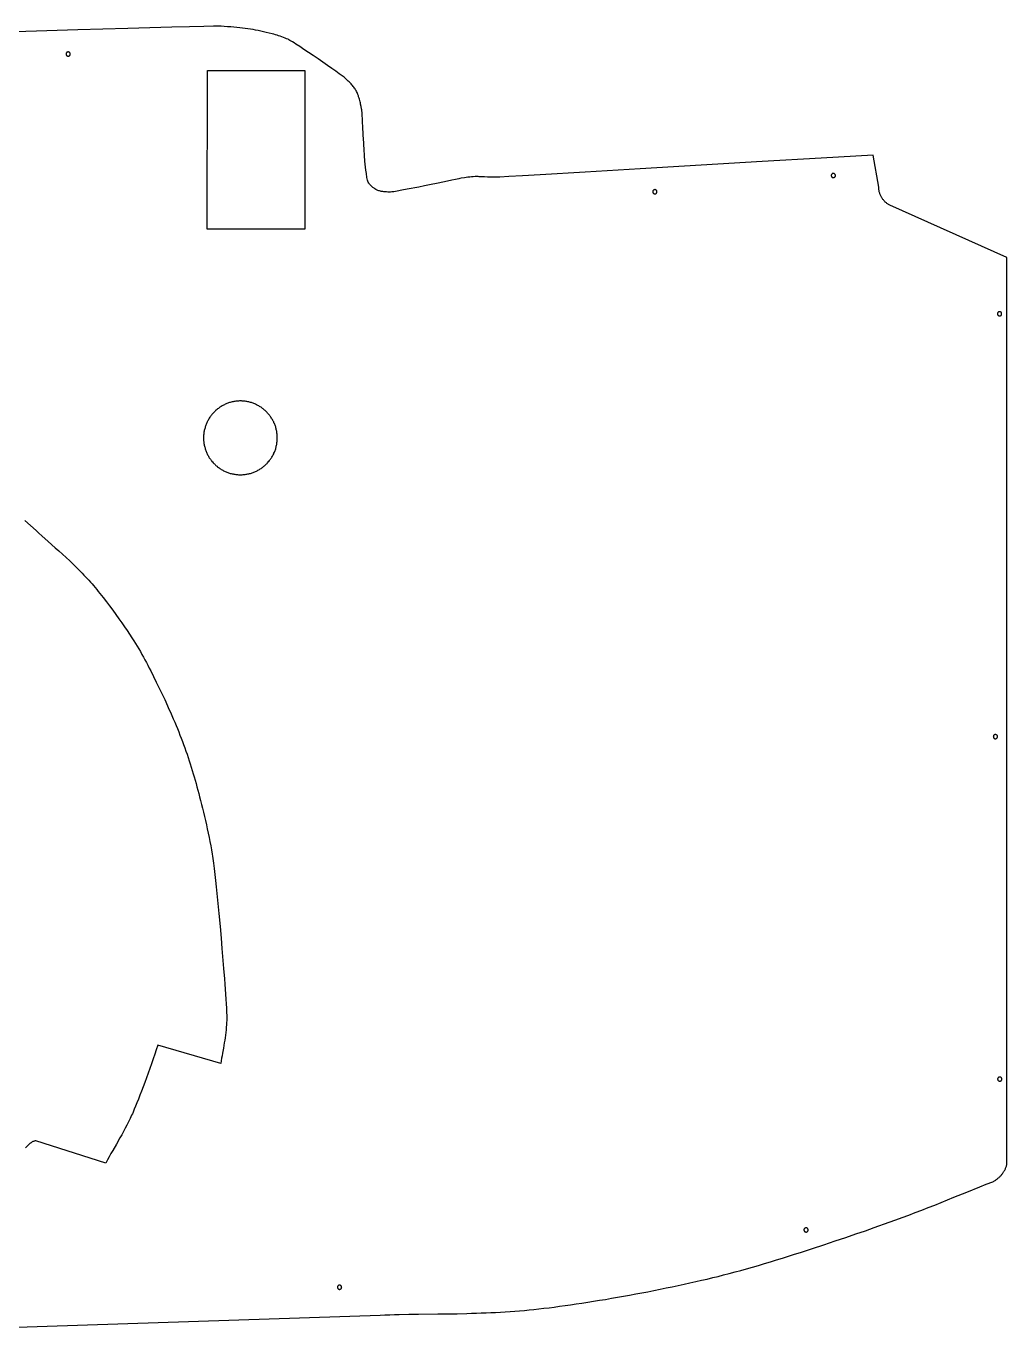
# Model space of a CAD drawing. Extents: x 2891 to 8795, y -6849 to -2770.
# Drawn here: x 7864 to 8795, y -5505 to -4263 of the extents above; entities that cross this region are included whole.
import ezdxf

# ---------------------------------------------------------------- set-up
doc = ezdxf.new("R2010")
doc.units = 0
doc.layers.add('Default_Layer', color=1, linetype='CONTINUOUS')

msp = doc.modelspace()

# ---------------------------------------------------------------- linework, layer by layer
at = {"layer": 'Default_Layer'}
for points in [[(7634.1, -5505), (8199.6, -5486.3), (8204.2, -5486.1), (8208.8, -5486), (8213.3, -5485.8), (8217.9, -5485.7), (8227, -5485.5), (8236.2, -5485.4), (8254.5, -5485.1), (8263.7, -5485), (8272.8, -5484.9), (8282, -5484.7), (8286.5, -5484.5), (8291.1, -5484.4), (8295.7, -5484.2), (8300.3, -5484.1), (8304.8, -5483.9), (8309.4, -5483.7), (8314, -5483.4), (8318.5, -5483.2), (8323.1, -5482.9), (8327.6, -5482.5), (8332.2, -5482.2), (8336.7, -5481.8), (8341.3, -5481.3), (8345.8, -5480.9), (8350.5, -5480.4), (8355.2, -5479.8), (8360.1, -5479.2), (8365, -5478.6), (8370.1, -5477.9), (8375.3, -5477.2), (8380.5, -5476.5), (8385.9, -5475.7), (8391.3, -5474.9), (8396.8, -5474), (8402.3, -5473.1), (8408, -5472.2), (8413.6, -5471.3), (8419.3, -5470.3), (8425, -5469.3), (8430.8, -5468.3), (8436.6, -5467.3), (8442.4, -5466.2), (8448.2, -5465.1), (8454, -5464), (8459.7, -5462.9), (8465.5, -5461.7), (8471.3, -5460.5), (8477, -5459.4), (8482.6, -5458.2), (8488.3, -5457), (8493.9, -5455.7), (8499.4, -5454.5), (8504.8, -5453.2), (8510.2, -5452), (8515.5, -5450.7), (8520.7, -5449.5), (8525.9, -5448.1), (8531.3, -5446.8), (8536.7, -5445.3), (8542.2, -5443.8), (8547.7, -5442.3), (8553.3, -5440.7), (8559, -5439), (8564.7, -5437.3), (8570.4, -5435.6), (8576.1, -5433.9), (8581.9, -5432.1), (8587.6, -5430.3), (8593.3, -5428.5), (8599, -5426.7), (8604.6, -5424.9), (8610.2, -5423.1), (8621.1, -5419.5), (8631.7, -5415.9), (8641.9, -5412.5), (8651.5, -5409.2), (8660.6, -5406.1), (8668.9, -5403.2), (8683.1, -5398.1), (8689.3, -5395.9), (8695.5, -5393.7), (8701.7, -5391.3), (8707.9, -5389), (8714, -5386.6), (8720.2, -5384.2), (8726.3, -5381.8), (8732.4, -5379.3), (8744.6, -5374.4), (8756.9, -5369.5), (8769.1, -5364.5), (8775.2, -5362.1), (8781.4, -5359.7), (8782, -5359.4), (8782.6, -5359.1), (8783.2, -5358.7), (8783.7, -5358.4), (8784.3, -5358), (8784.8, -5357.6), (8785.4, -5357.2), (8785.9, -5356.8), (8786.4, -5356.4), (8786.9, -5355.9), (8787.4, -5355.5), (8787.9, -5355), (8788.4, -5354.6), (8788.9, -5354.1), (8789.3, -5353.6), (8789.8, -5353.1), (8790.2, -5352.6), (8790.6, -5352), (8791, -5351.5), (8791.4, -5350.9), (8791.7, -5350.4), (8792.1, -5349.8), (8792.4, -5349.2), (8792.8, -5348.6), (8793.1, -5348.1), (8793.4, -5347.5), (8793.7, -5346.8), (8793.9, -5346.2), (8794.2, -5345.6), (8794.4, -5345), (8794.6, -5344.3), (8794.8, -5343.7), (8794.8, -4482.2), (8683.8, -4432.7), (8683.2, -4432.4), (8682.6, -4432), (8682.1, -4431.7), (8681.5, -4431.3), (8681, -4430.9), (8680.4, -4430.5), (8679.9, -4430.1), (8679.4, -4429.7), (8679, -4429.2), (8678.5, -4428.7), (8678, -4428.2), (8677.6, -4427.7), (8677.2, -4427.2), (8676.8, -4426.7), (8676.4, -4426.1), (8676.1, -4425.6), (8675.7, -4425), (8675.4, -4424.4), (8675.1, -4423.8), (8674.8, -4423.2), (8674.6, -4422.6), (8674.3, -4422), (8674.1, -4421.3), (8673.9, -4420.7), (8673.7, -4420.1), (8673.6, -4419.4), (8673.5, -4418.8), (8673.4, -4418.1), (8673.3, -4417.4), (8673.2, -4416.8), (8673.2, -4416.1), (8673.2, -4415.4), (8667.9, -4385.1), (8618.5, -4388), (8562.5, -4391.3), (8446.5, -4398.2), (8394.4, -4401.3), (8351.6, -4403.8), (8334.9, -4404.8), (8322, -4405.5), (8313.4, -4406), (8310.9, -4406.1), (8309.6, -4406.1), (8308.4, -4406.1), (8307.1, -4406.1), (8304.4, -4406.1), (8301.6, -4405.9), (8298.9, -4405.8), (8296.3, -4405.7), (8293.8, -4405.6), (8292.7, -4405.5), (8291.6, -4405.5), (8290.6, -4405.5), (8289.8, -4405.5), (8288.1, -4405.6), (8286.4, -4405.8), (8284.8, -4405.9), (8283.1, -4406.1), (8281.5, -4406.4), (8279.8, -4406.6), (8276.5, -4407.1), (8275.5, -4407.3), (8274.4, -4407.5), (8271.4, -4408.1), (8267.8, -4408.9), (8263.7, -4409.8), (8254.9, -4411.7), (8246.7, -4413.4), (8241.9, -4414.3), (8236.5, -4415.4), (8225.4, -4417.5), (8220.3, -4418.5), (8216, -4419.3), (8214.2, -4419.6), (8212.7, -4419.9), (8211.5, -4420), (8210.8, -4420.1), (8209.5, -4420.2), (8208.3, -4420.2), (8207, -4420.2), (8205.7, -4420.1), (8204.5, -4420), (8203.3, -4419.9), (8202.3, -4419.8), (8201.4, -4419.7), (8200.6, -4419.5), (8199.9, -4419.3), (8199.1, -4419.1), (8198.4, -4418.9), (8197.6, -4418.6), (8196.9, -4418.3), (8196.2, -4418), (8195.5, -4417.6), (8194.7, -4417.2), (8193.9, -4416.5), (8192.9, -4415.8), (8192.4, -4415.4), (8191.9, -4415), (8191.4, -4414.6), (8190.9, -4414.1), (8190.4, -4413.6), (8190, -4413.1), (8189.6, -4412.6), (8189.2, -4412.1), (8188.8, -4411.6), (8188.5, -4411.1), (8188.4, -4410.8), (8188.2, -4410.5), (8188.1, -4410.1), (8188, -4409.7), (8187.7, -4408.8), (8187.5, -4407.7), (8187.2, -4406.5), (8187, -4405.2), (8186.8, -4403.9), (8186.6, -4402.5), (8186.2, -4399.5), (8185.8, -4396.5), (8185.2, -4390.9), (8185.1, -4389.3), (8184.9, -4387.1), (8184.7, -4384.3), (8184.5, -4381.1), (8184.2, -4373.8), (8183.7, -4365.8), (8183.3, -4357.9), (8183.1, -4354.1), (8182.9, -4350.7), (8182.7, -4347.6), (8182.5, -4344.9), (8182.3, -4342.8), (8182.2, -4342), (8182.1, -4341.3), (8181.6, -4339.1), (8181.2, -4336.7), (8180.9, -4335.6), (8180.6, -4334.4), (8180.3, -4333.2), (8180, -4332.1), (8179.7, -4331), (8179.3, -4329.8), (8179, -4328.8), (8178.6, -4327.7), (8178.2, -4326.7), (8177.8, -4325.7), (8177.3, -4324.8), (8176.9, -4323.9), (8176.4, -4323.1), (8175.9, -4322.2), (8175.3, -4321.4), (8174.7, -4320.6), (8174.1, -4319.9), (8173.5, -4319.1), (8172.9, -4318.4), (8172.2, -4317.6), (8171.6, -4316.9), (8170.9, -4316.2), (8170.2, -4315.5), (8169.5, -4314.8), (8168.1, -4313.5), (8166.6, -4312.2), (8166.1, -4311.8), (8165.4, -4311.2), (8163.5, -4309.7), (8160.8, -4307.8), (8157.5, -4305.4), (8153.8, -4302.8), (8149.6, -4299.9), (8145.3, -4296.9), (8140.7, -4293.7), (8136.2, -4290.6), (8131.7, -4287.6), (8127.4, -4284.7), (8123.3, -4282), (8119.7, -4279.7), (8118.1, -4278.6), (8116.6, -4277.7), (8115.2, -4276.9), (8114.1, -4276.2), (8113.1, -4275.6), (8112.3, -4275.2), (8110.9, -4274.6), (8109.4, -4274), (8107.9, -4273.4), (8106.4, -4272.8), (8104.9, -4272.3), (8103.3, -4271.8), (8101.8, -4271.3), (8100.2, -4270.9), (8098.7, -4270.4), (8097.2, -4270), (8094.2, -4269.3), (8091.4, -4268.6), (8088.8, -4268), (8086.4, -4267.4), (8083.9, -4266.9), (8081.5, -4266.4), (8079, -4266), (8076.5, -4265.6), (8074, -4265.2), (8071.5, -4264.9), (8069, -4264.6), (8066.4, -4264.2), (8063.7, -4263.9), (8060.8, -4263.7), (8057.8, -4263.4), (8054.7, -4263.2), (8051.7, -4263), (8048.6, -4262.8), (8045.6, -4262.7), (8044.2, -4262.7), (8041.4, -4262.8), (8032.3, -4263), (8018.8, -4263.3), (8001.8, -4263.8), (7960, -4265), (7912.6, -4266.3), (7823.7, -4268.9)], [(7862.3, -4731.8), (7867.8, -4736.7), (7873, -4741.5), (7875.7, -4743.9), (7878.5, -4746.5), (7884.6, -4751.9), (7891.2, -4757.8), (7894.6, -4760.8), (7898, -4763.9), (7901.5, -4767.1), (7905, -4770.4), (7908.4, -4773.7), (7911.8, -4777), (7913.5, -4778.7), (7915.2, -4780.3), (7916.8, -4782), (7918.4, -4783.7), (7920, -4785.4), (7921.6, -4787), (7923.1, -4788.7), (7924.6, -4790.4), (7926.1, -4792.1), (7927.6, -4793.8), (7929.1, -4795.6), (7930.6, -4797.4), (7932.1, -4799.3), (7933.6, -4801.2), (7935.2, -4803.2), (7936.7, -4805.1), (7939.8, -4809.1), (7942.8, -4813.1), (7945.8, -4817.2), (7948.7, -4821.2), (7951.6, -4825.2), (7954.3, -4829.1), (7956.9, -4832.9), (7959.4, -4836.5), (7961.7, -4840), (7963.8, -4843.2), (7965.7, -4846.1), (7967.4, -4848.8), (7969, -4851.3), (7970.5, -4853.8), (7972, -4856.4), (7973.5, -4859), (7974.9, -4861.6), (7976.4, -4864.2), (7977.8, -4866.8), (7979.1, -4869.4), (7980.5, -4872), (7981.9, -4874.7), (7984.5, -4880), (7987.1, -4885.3), (7989.7, -4890.6), (7992.4, -4896.1), (7995.1, -4901.9), (7997.8, -4907.8), (7999.2, -4910.9), (8000.6, -4913.9), (8001.9, -4917), (8003.3, -4920.1), (8004.6, -4923.3), (8005.9, -4926.4), (8007.2, -4929.5), (8008.4, -4932.6), (8009.6, -4935.6), (8010.8, -4938.7), (8011.9, -4941.7), (8013.1, -4944.7), (8014.1, -4947.8), (8015.2, -4950.8), (8016.3, -4953.8), (8017.3, -4956.9), (8018.3, -4960), (8019.3, -4963), (8020.3, -4966.1), (8021.2, -4969.2), (8022.2, -4972.3), (8023.1, -4975.4), (8024, -4978.5), (8024.9, -4981.6), (8025.7, -4984.7), (8026.6, -4987.8), (8027.5, -4991), (8028.3, -4994.3), (8029.2, -4997.8), (8030.1, -5001.4), (8031.1, -5005.1), (8032, -5008.9), (8032.9, -5012.8), (8033.8, -5016.7), (8034.7, -5020.7), (8035.6, -5024.7), (8036.4, -5028.7), (8037.2, -5032.8), (8038, -5036.8), (8038.8, -5040.7), (8039.5, -5044.7), (8040.1, -5048.6), (8040.4, -5050.5), (8040.8, -5052.7), (8041.4, -5057.3), (8042.1, -5062.4), (8042.7, -5067.9), (8043.4, -5073.7), (8044, -5079.8), (8044.7, -5086), (8045.3, -5092.3), (8046, -5098.7), (8046.6, -5105), (8047.7, -5117.2), (8048.7, -5128.5), (8049.5, -5138.2), (8051.1, -5157.1), (8051.9, -5167), (8052.3, -5172), (8052.6, -5176.9), (8053, -5181.7), (8053.3, -5186.3), (8053.5, -5190.7), (8053.7, -5194.9), (8053.9, -5198.7), (8054, -5202.2), (8054, -5203.9), (8054, -5205.4), (8054, -5206.8), (8053.9, -5208.1), (8053.9, -5209.3), (8053.8, -5210.6), (8053.6, -5213), (8053.4, -5215.5), (8053.1, -5218), (8052.8, -5220.4), (8052.5, -5222.9), (8052.1, -5225.3), (8051.7, -5227.8), (8050.9, -5232.7), (8050, -5237.6), (8049.6, -5240), (8049.2, -5242.5), (8048.8, -5244.9), (8048.5, -5247.4), (7988.5, -5230), (7987.1, -5234.3), (7985.7, -5238.7), (7984.2, -5243.1), (7982.6, -5247.6), (7981, -5252.1), (7979.4, -5256.6), (7977.8, -5261), (7976.2, -5265.3), (7974.6, -5269.6), (7973.1, -5273.7), (7971.6, -5277.6), (7970.1, -5281.3), (7968.7, -5284.8), (7967.4, -5288), (7966.2, -5290.9), (7965.1, -5293.5), (7964.4, -5295.1), (7963.7, -5296.6), (7962.2, -5299.7), (7960.7, -5302.8), (7959.1, -5305.9), (7957.5, -5308.9), (7955.9, -5311.9), (7954.3, -5315), (7952.6, -5318), (7949.2, -5324), (7945.8, -5329.9), (7944.1, -5332.9), (7942.5, -5335.9), (7940.8, -5338.9), (7939.2, -5342), (7872.7, -5320.7), (7872.7, -5320.7), (7872, -5320.9), (7871.3, -5321.1), (7870.7, -5321.4), (7870, -5321.6), (7869.4, -5321.9), (7868.8, -5322.2), (7868.2, -5322.6), (7867.6, -5322.9), (7867.4, -5323.1), (7867.1, -5323.3), (7866.4, -5324), (7865.4, -5325), (7864.3, -5326.2), (7863, -5327.5)]]:
    msp.add_lwpolyline(points, dxfattribs=at)
for points in [[(7903.4, -4287.2), (7903.2, -4287.2), (7903, -4287.2), (7902.8, -4287.3), (7902.7, -4287.3), (7902.5, -4287.4), (7902.3, -4287.5), (7902.2, -4287.6), (7902, -4287.8), (7901.9, -4287.9), (7901.8, -4288.1), (7901.7, -4288.2), (7901.6, -4288.4), (7901.5, -4288.6), (7901.5, -4288.8), (7901.4, -4289), (7901.4, -4289.2), (7901.4, -4289.4), (7901.5, -4289.6), (7901.5, -4289.8), (7901.6, -4290), (7901.7, -4290.1), (7901.8, -4290.3), (7901.9, -4290.5), (7902, -4290.6), (7902.2, -4290.7), (7902.3, -4290.8), (7902.5, -4290.9), (7902.7, -4291), (7902.8, -4291.1), (7903, -4291.1), (7903.2, -4291.2), (7903.4, -4291.2), (7903.6, -4291.2), (7903.8, -4291.1), (7904, -4291.1), (7904.2, -4291), (7904.4, -4290.9), (7904.6, -4290.8), (7904.7, -4290.7), (7904.8, -4290.6), (7905, -4290.5), (7905.1, -4290.3), (7905.2, -4290.1), (7905.3, -4290), (7905.3, -4289.8), (7905.4, -4289.6), (7905.4, -4289.4), (7905.4, -4289.2), (7905.4, -4289), (7905.4, -4288.8), (7905.3, -4288.6), (7905.3, -4288.4), (7905.2, -4288.2), (7905.1, -4288.1), (7905, -4287.9), (7904.8, -4287.8), (7904.7, -4287.6), (7904.6, -4287.5), (7904.4, -4287.4), (7904.2, -4287.3), (7904, -4287.3), (7903.8, -4287.2), (7903.6, -4287.2), (7903.4, -4287.2)], [(8035.8, -4304.7), (8128.2, -4304.7), (8128.2, -4455.5), (8035.5, -4455.5), (8035.8, -4304.7)], [(8630.1, -4402.5), (8629.9, -4402.5), (8629.7, -4402.5), (8629.5, -4402.6), (8629.3, -4402.7), (8629.1, -4402.7), (8628.9, -4402.8), (8628.8, -4403), (8628.7, -4403.1), (8628.5, -4403.2), (8628.4, -4403.4), (8628.3, -4403.6), (8628.2, -4403.7), (8628.2, -4403.9), (8628.1, -4404.1), (8628.1, -4404.3), (8628.1, -4404.5), (8628.1, -4404.7), (8628.1, -4404.9), (8628.2, -4405.1), (8628.2, -4405.3), (8628.3, -4405.5), (8628.4, -4405.6), (8628.5, -4405.8), (8628.7, -4405.9), (8628.8, -4406.1), (8628.9, -4406.2), (8629.1, -4406.3), (8629.3, -4406.3), (8629.5, -4406.4), (8629.7, -4406.5), (8629.9, -4406.5), (8630.1, -4406.5), (8630.3, -4406.5), (8630.5, -4406.5), (8630.7, -4406.4), (8630.8, -4406.3), (8631, -4406.3), (8631.2, -4406.2), (8631.3, -4406.1), (8631.5, -4405.9), (8631.6, -4405.8), (8631.7, -4405.6), (8631.8, -4405.5), (8631.9, -4405.3), (8632, -4405.1), (8632, -4404.9), (8632.1, -4404.7), (8632.1, -4404.5), (8632.1, -4404.3), (8632, -4404.1), (8632, -4403.9), (8631.9, -4403.7), (8631.8, -4403.6), (8631.7, -4403.4), (8631.6, -4403.2), (8631.5, -4403.1), (8631.3, -4403), (8631.2, -4402.8), (8631, -4402.7), (8630.8, -4402.7), (8630.7, -4402.6), (8630.5, -4402.5), (8630.3, -4402.5), (8630.1, -4402.5)], [(8460.6, -4417.9), (8460.4, -4417.9), (8460.2, -4418), (8460, -4418), (8459.8, -4418.1), (8459.6, -4418.2), (8459.5, -4418.3), (8459.3, -4418.4), (8459.2, -4418.5), (8459, -4418.6), (8458.9, -4418.8), (8458.8, -4419), (8458.7, -4419.1), (8458.7, -4419.3), (8458.6, -4419.5), (8458.6, -4419.7), (8458.6, -4419.9), (8458.6, -4420.1), (8458.6, -4420.3), (8458.7, -4420.5), (8458.7, -4420.7), (8458.8, -4420.9), (8458.9, -4421), (8459, -4421.2), (8459.2, -4421.3), (8459.3, -4421.5), (8459.5, -4421.6), (8459.6, -4421.7), (8459.8, -4421.8), (8460, -4421.8), (8460.2, -4421.9), (8460.4, -4421.9), (8460.6, -4421.9), (8460.8, -4421.9), (8461, -4421.9), (8461.2, -4421.8), (8461.4, -4421.8), (8461.5, -4421.7), (8461.7, -4421.6), (8461.9, -4421.5), (8462, -4421.3), (8462.1, -4421.2), (8462.2, -4421), (8462.3, -4420.9), (8462.4, -4420.7), (8462.5, -4420.5), (8462.5, -4420.3), (8462.6, -4420.1), (8462.6, -4419.9), (8462.6, -4419.7), (8462.5, -4419.5), (8462.5, -4419.3), (8462.4, -4419.1), (8462.3, -4419), (8462.2, -4418.8), (8462.1, -4418.6), (8462, -4418.5), (8461.9, -4418.4), (8461.7, -4418.3), (8461.5, -4418.2), (8461.4, -4418.1), (8461.2, -4418), (8461, -4418), (8460.8, -4417.9), (8460.6, -4417.9)], [(8787.9, -4533.7), (8787.7, -4533.8), (8787.5, -4533.8), (8787.3, -4533.8), (8787.2, -4533.9), (8787, -4534), (8786.8, -4534.1), (8786.7, -4534.2), (8786.5, -4534.3), (8786.4, -4534.5), (8786.3, -4534.6), (8786.2, -4534.8), (8786.1, -4535), (8786, -4535.2), (8786, -4535.3), (8786, -4535.5), (8785.9, -4535.7), (8786, -4535.9), (8786, -4536.1), (8786, -4536.3), (8786.1, -4536.5), (8786.2, -4536.7), (8786.3, -4536.9), (8786.4, -4537), (8786.5, -4537.2), (8786.7, -4537.3), (8786.8, -4537.4), (8787, -4537.5), (8787.2, -4537.6), (8787.3, -4537.7), (8787.5, -4537.7), (8787.7, -4537.7), (8787.9, -4537.7), (8788.1, -4537.7), (8788.3, -4537.7), (8788.5, -4537.7), (8788.7, -4537.6), (8788.9, -4537.5), (8789.1, -4537.4), (8789.2, -4537.3), (8789.4, -4537.2), (8789.5, -4537), (8789.6, -4536.9), (8789.7, -4536.7), (8789.8, -4536.5), (8789.9, -4536.3), (8789.9, -4536.1), (8789.9, -4535.9), (8789.9, -4535.7), (8789.9, -4535.5), (8789.9, -4535.3), (8789.9, -4535.2), (8789.8, -4535), (8789.7, -4534.8), (8789.6, -4534.6), (8789.5, -4534.5), (8789.4, -4534.3), (8789.2, -4534.2), (8789.1, -4534.1), (8788.9, -4534), (8788.7, -4533.9), (8788.5, -4533.8), (8788.3, -4533.8), (8788.1, -4533.8), (8787.9, -4533.7)], [(8067, -4618.5), (8066.1, -4618.5), (8065.2, -4618.6), (8064.3, -4618.6), (8063.4, -4618.7), (8062.6, -4618.8), (8061.7, -4618.9), (8060.8, -4619.1), (8060, -4619.2), (8059.1, -4619.4), (8058.3, -4619.6), (8057.4, -4619.9), (8056.6, -4620.1), (8055.8, -4620.4), (8055, -4620.7), (8054.2, -4621), (8053.4, -4621.3), (8052.6, -4621.6), (8051.9, -4622), (8051.1, -4622.4), (8050.3, -4622.8), (8049.6, -4623.2), (8048.9, -4623.6), (8048.2, -4624.1), (8047.5, -4624.5), (8046.8, -4625), (8046.1, -4625.5), (8045.4, -4626), (8044.8, -4626.5), (8044.1, -4627.1), (8043.5, -4627.6), (8042.9, -4628.2), (8042.3, -4628.8), (8041.7, -4629.4), (8041.1, -4630), (8040.6, -4630.6), (8040, -4631.3), (8039.5, -4631.9), (8039, -4632.6), (8038.5, -4633.3), (8038, -4634), (8037.5, -4634.7), (8037.1, -4635.4), (8036.7, -4636.1), (8036.3, -4636.9), (8035.9, -4637.6), (8035.5, -4638.4), (8035.1, -4639.1), (8034.8, -4639.9), (8034.5, -4640.7), (8034.1, -4641.5), (8033.9, -4642.3), (8033.6, -4643.1), (8033.4, -4644), (8033.1, -4644.8), (8032.9, -4645.6), (8032.7, -4646.5), (8032.6, -4647.3), (8032.4, -4648.2), (8032.3, -4649.1), (8032.2, -4650), (8032.1, -4650.8), (8032.1, -4651.7), (8032, -4652.6), (8032, -4653.5), (8032, -4654.4), (8032.1, -4655.3), (8032.1, -4656.2), (8032.2, -4657.1), (8032.3, -4658), (8032.4, -4658.9), (8032.6, -4659.7), (8032.7, -4660.6), (8032.9, -4661.4), (8033.1, -4662.3), (8033.4, -4663.1), (8033.6, -4663.9), (8033.9, -4664.8), (8034.1, -4665.6), (8034.5, -4666.4), (8034.8, -4667.2), (8035.1, -4667.9), (8035.5, -4668.7), (8035.9, -4669.5), (8036.3, -4670.2), (8036.7, -4671), (8037.1, -4671.7), (8037.5, -4672.4), (8038, -4673.1), (8038.5, -4673.8), (8039, -4674.5), (8039.5, -4675.1), (8040, -4675.8), (8040.6, -4676.4), (8041.1, -4677.1), (8041.7, -4677.7), (8042.3, -4678.3), (8042.9, -4678.9), (8043.5, -4679.4), (8044.1, -4680), (8044.8, -4680.5), (8045.4, -4681.1), (8046.1, -4681.6), (8046.8, -4682.1), (8047.5, -4682.6), (8048.2, -4683), (8048.9, -4683.5), (8049.6, -4683.9), (8050.3, -4684.3), (8051.1, -4684.7), (8051.9, -4685.1), (8052.6, -4685.4), (8053.4, -4685.8), (8054.2, -4686.1), (8055, -4686.4), (8055.8, -4686.7), (8056.6, -4687), (8057.4, -4687.2), (8058.3, -4687.4), (8059.1, -4687.6), (8060, -4687.8), (8060.8, -4688), (8061.7, -4688.1), (8062.6, -4688.3), (8063.4, -4688.4), (8064.3, -4688.4), (8065.2, -4688.5), (8066.1, -4688.5), (8067, -4688.5), (8067.9, -4688.5), (8068.8, -4688.5), (8069.7, -4688.4), (8070.6, -4688.4), (8071.5, -4688.3), (8072.4, -4688.1), (8073.2, -4688), (8074.1, -4687.8), (8074.9, -4687.6), (8075.8, -4687.4), (8076.6, -4687.2), (8077.4, -4687), (8078.3, -4686.7), (8079.1, -4686.4), (8079.9, -4686.1), (8080.6, -4685.8), (8081.4, -4685.4), (8082.2, -4685.1), (8083, -4684.7), (8083.7, -4684.3), (8084.4, -4683.9), (8085.2, -4683.5), (8085.9, -4683), (8086.6, -4682.6), (8087.3, -4682.1), (8088, -4681.6), (8088.6, -4681.1), (8089.3, -4680.5), (8089.9, -4680), (8090.6, -4679.4), (8091.2, -4678.9), (8091.8, -4678.3), (8092.4, -4677.7), (8092.9, -4677.1), (8093.5, -4676.4), (8094, -4675.8), (8094.6, -4675.1), (8095.1, -4674.5), (8095.6, -4673.8), (8096, -4673.1), (8096.5, -4672.4), (8097, -4671.7), (8097.4, -4671), (8097.8, -4670.2), (8098.2, -4669.5), (8098.6, -4668.7), (8098.9, -4667.9), (8099.3, -4667.2), (8099.6, -4666.4), (8099.9, -4665.6), (8100.2, -4664.8), (8100.5, -4663.9), (8100.7, -4663.1), (8100.9, -4662.3), (8101.1, -4661.4), (8101.3, -4660.6), (8101.5, -4659.7), (8101.6, -4658.9), (8101.7, -4658), (8101.8, -4657.1), (8101.9, -4656.2), (8102, -4655.3), (8102, -4654.4), (8102, -4653.5), (8102, -4652.6), (8102, -4651.7), (8101.9, -4650.8), (8101.8, -4650), (8101.7, -4649.1), (8101.6, -4648.2), (8101.5, -4647.3), (8101.3, -4646.5), (8101.1, -4645.6), (8100.9, -4644.8), (8100.7, -4644), (8100.5, -4643.1), (8100.2, -4642.3), (8099.9, -4641.5), (8099.6, -4640.7), (8099.3, -4639.9), (8098.9, -4639.1), (8098.6, -4638.4), (8098.2, -4637.6), (8097.8, -4636.9), (8097.4, -4636.1), (8097, -4635.4), (8096.5, -4634.7), (8096, -4634), (8095.6, -4633.3), (8095.1, -4632.6), (8094.6, -4631.9), (8094, -4631.3), (8093.5, -4630.6), (8092.9, -4630), (8092.4, -4629.4), (8091.8, -4628.8), (8091.2, -4628.2), (8090.6, -4627.6), (8089.9, -4627.1), (8089.3, -4626.5), (8088.6, -4626), (8088, -4625.5), (8087.3, -4625), (8086.6, -4624.5), (8085.9, -4624.1), (8085.2, -4623.6), (8084.4, -4623.2), (8083.7, -4622.8), (8083, -4622.4), (8082.2, -4622), (8081.4, -4621.6), (8080.6, -4621.3), (8079.9, -4621), (8079.1, -4620.7), (8078.3, -4620.4), (8077.4, -4620.1), (8076.6, -4619.9), (8075.8, -4619.6), (8074.9, -4619.4), (8074.1, -4619.2), (8073.2, -4619.1), (8072.4, -4618.9), (8071.5, -4618.8), (8070.6, -4618.7), (8069.7, -4618.6), (8068.8, -4618.6), (8067.9, -4618.5), (8067, -4618.5)], [(8783.9, -4935.1), (8783.7, -4935.1), (8783.5, -4935.2), (8783.4, -4935.2), (8783.2, -4935.3), (8783, -4935.4), (8782.8, -4935.5), (8782.7, -4935.6), (8782.5, -4935.7), (8782.4, -4935.8), (8782.3, -4936), (8782.2, -4936.2), (8782.1, -4936.3), (8782, -4936.5), (8782, -4936.7), (8782, -4936.9), (8781.9, -4937.1), (8782, -4937.3), (8782, -4937.5), (8782, -4937.7), (8782.1, -4937.9), (8782.2, -4938.1), (8782.3, -4938.2), (8782.4, -4938.4), (8782.5, -4938.5), (8782.7, -4938.7), (8782.8, -4938.8), (8783, -4938.9), (8783.2, -4939), (8783.4, -4939), (8783.5, -4939.1), (8783.7, -4939.1), (8783.9, -4939.1), (8784.2, -4939.1), (8784.4, -4939.1), (8784.5, -4939), (8784.7, -4939), (8784.9, -4938.9), (8785.1, -4938.8), (8785.2, -4938.7), (8785.4, -4938.5), (8785.5, -4938.4), (8785.6, -4938.2), (8785.7, -4938.1), (8785.8, -4937.9), (8785.9, -4937.7), (8785.9, -4937.5), (8785.9, -4937.3), (8785.9, -4937.1), (8785.9, -4936.9), (8785.9, -4936.7), (8785.9, -4936.5), (8785.8, -4936.3), (8785.7, -4936.2), (8785.6, -4936), (8785.5, -4935.8), (8785.4, -4935.7), (8785.2, -4935.6), (8785.1, -4935.5), (8784.9, -4935.4), (8784.7, -4935.3), (8784.5, -4935.2), (8784.4, -4935.2), (8784.2, -4935.1), (8783.9, -4935.1)], [(8788.1, -5260.2), (8787.9, -5260.3), (8787.7, -5260.3), (8787.5, -5260.3), (8787.4, -5260.4), (8787.2, -5260.5), (8787, -5260.6), (8786.9, -5260.7), (8786.7, -5260.8), (8786.6, -5261), (8786.5, -5261.1), (8786.4, -5261.3), (8786.3, -5261.5), (8786.2, -5261.7), (8786.2, -5261.8), (8786.1, -5262), (8786.1, -5262.2), (8786.1, -5262.5), (8786.2, -5262.7), (8786.2, -5262.8), (8786.3, -5263), (8786.4, -5263.2), (8786.5, -5263.4), (8786.6, -5263.5), (8786.7, -5263.7), (8786.9, -5263.8), (8787, -5263.9), (8787.2, -5264), (8787.4, -5264.1), (8787.5, -5264.2), (8787.7, -5264.2), (8787.9, -5264.2), (8788.1, -5264.2), (8788.3, -5264.2), (8788.5, -5264.2), (8788.7, -5264.2), (8788.9, -5264.1), (8789.1, -5264), (8789.3, -5263.9), (8789.4, -5263.8), (8789.5, -5263.7), (8789.7, -5263.5), (8789.8, -5263.4), (8789.9, -5263.2), (8790, -5263), (8790, -5262.8), (8790.1, -5262.7), (8790.1, -5262.5), (8790.1, -5262.2), (8790.1, -5262), (8790.1, -5261.8), (8790, -5261.7), (8790, -5261.5), (8789.9, -5261.3), (8789.8, -5261.1), (8789.7, -5261), (8789.5, -5260.8), (8789.4, -5260.7), (8789.3, -5260.6), (8789.1, -5260.5), (8788.9, -5260.4), (8788.7, -5260.3), (8788.5, -5260.3), (8788.3, -5260.3), (8788.1, -5260.2)], [(8604.2, -5403.4), (8604, -5403.4), (8603.8, -5403.4), (8603.6, -5403.5), (8603.4, -5403.6), (8603.2, -5403.6), (8603.1, -5403.7), (8602.9, -5403.9), (8602.8, -5404), (8602.7, -5404.1), (8602.5, -5404.3), (8602.4, -5404.5), (8602.4, -5404.6), (8602.3, -5404.8), (8602.2, -5405), (8602.2, -5405.2), (8602.2, -5405.4), (8602.2, -5405.6), (8602.2, -5405.8), (8602.3, -5406), (8602.4, -5406.2), (8602.4, -5406.4), (8602.5, -5406.5), (8602.7, -5406.7), (8602.8, -5406.8), (8602.9, -5407), (8603.1, -5407.1), (8603.2, -5407.2), (8603.4, -5407.3), (8603.6, -5407.3), (8603.8, -5407.4), (8604, -5407.4), (8604.2, -5407.4), (8604.4, -5407.4), (8604.6, -5407.4), (8604.8, -5407.3), (8605, -5407.3), (8605.2, -5407.2), (8605.3, -5407.1), (8605.5, -5407), (8605.6, -5406.8), (8605.7, -5406.7), (8605.9, -5406.5), (8606, -5406.4), (8606, -5406.2), (8606.1, -5406), (8606.2, -5405.8), (8606.2, -5405.6), (8606.2, -5405.4), (8606.2, -5405.2), (8606.2, -5405), (8606.1, -5404.8), (8606, -5404.6), (8606, -5404.5), (8605.9, -5404.3), (8605.7, -5404.1), (8605.6, -5404), (8605.5, -5403.9), (8605.3, -5403.7), (8605.2, -5403.6), (8605, -5403.6), (8604.8, -5403.5), (8604.6, -5403.4), (8604.4, -5403.4), (8604.2, -5403.4)], [(8161.2, -5457.8), (8160.9, -5457.8), (8160.7, -5457.8), (8160.6, -5457.9), (8160.4, -5457.9), (8160.2, -5458), (8160, -5458.1), (8159.9, -5458.2), (8159.7, -5458.4), (8159.6, -5458.5), (8159.5, -5458.7), (8159.4, -5458.8), (8159.3, -5459), (8159.2, -5459.2), (8159.2, -5459.4), (8159.2, -5459.6), (8159.2, -5459.8), (8159.2, -5460), (8159.2, -5460.2), (8159.2, -5460.4), (8159.3, -5460.6), (8159.4, -5460.7), (8159.5, -5460.9), (8159.6, -5461.1), (8159.7, -5461.2), (8159.9, -5461.3), (8160, -5461.4), (8160.2, -5461.5), (8160.4, -5461.6), (8160.6, -5461.7), (8160.7, -5461.7), (8160.9, -5461.8), (8161.2, -5461.8), (8161.4, -5461.8), (8161.6, -5461.7), (8161.7, -5461.7), (8161.9, -5461.6), (8162.1, -5461.5), (8162.3, -5461.4), (8162.4, -5461.3), (8162.6, -5461.2), (8162.7, -5461.1), (8162.8, -5460.9), (8162.9, -5460.7), (8163, -5460.6), (8163.1, -5460.4), (8163.1, -5460.2), (8163.1, -5460), (8163.2, -5459.8), (8163.1, -5459.6), (8163.1, -5459.4), (8163.1, -5459.2), (8163, -5459), (8162.9, -5458.8), (8162.8, -5458.7), (8162.7, -5458.5), (8162.6, -5458.4), (8162.4, -5458.2), (8162.3, -5458.1), (8162.1, -5458), (8161.9, -5457.9), (8161.7, -5457.9), (8161.6, -5457.8), (8161.4, -5457.8), (8161.2, -5457.8)]]:
    msp.add_lwpolyline(points, close=True, dxfattribs=at)

doc.saveas('drawing.dxf')
